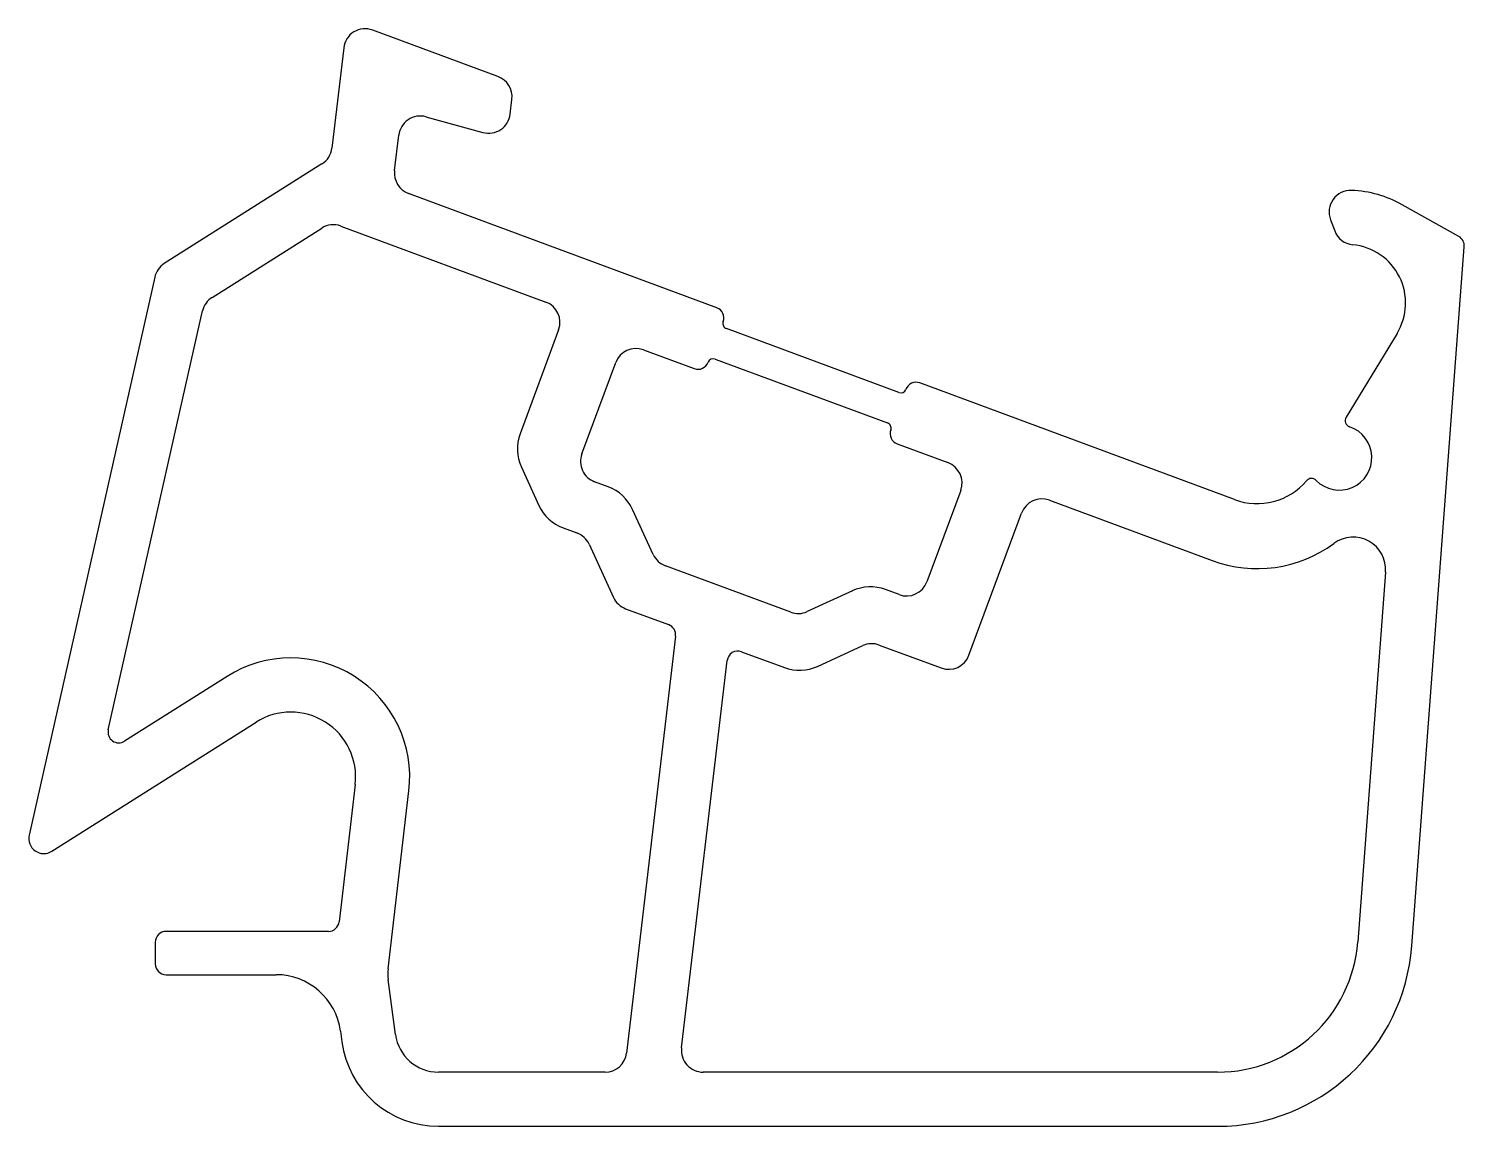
# Model space of a CAD drawing. Extents: x 2.7 to 69.1, y 1.6 to 52.3.
import ezdxf

# ---------------------------------------------------------------- set-up
doc = ezdxf.new("R2010")
doc.units = 0
doc.layers.get('0').update_dxf_attribs({"linetype": 'CONTINUOUS'})

msp = doc.modelspace()

# ---------------------------------------------------------------- linework, layer by layer
for p, q in [((24.42, 50.085), (18.63, 52.23)), ((17.29, 51.409), (16.746, 46.781)), ((24.986, 48.352), (25.065, 49.031)), ((21.094, 48.226), (23.728, 47.504)), ((19.644, 45.738), (19.837, 47.378)), ((16.287, 46.052), (9.001, 41.446)), ((34.532, 39.408), (20.29, 44.684)), ((68.818, 42.698), (66.206, 44.163)), ((17.156, 43.179), (26.631, 39.669)), ((62.891, 43.472), (63.086, 42.958)), ((11.212, 39.886), (16.274, 43.086)), ((66.646, 9.93), (69.072, 42.224)), ((8.56, 40.82), (2.753, 15.053)), ((6.412, 19.92), (10.771, 39.261)), ((27.221, 38.383), (25.442, 33.581)), ((42.946, 35.491), (34.975, 38.444)), ((65.969, 38.224), (63.612, 34.347)), ((31.146, 37.463), (33.49, 36.594)), ((28.298, 32.653), (29.861, 36.872)), ((34.454, 37.037), (42.425, 34.084)), ((58.458, 30.545), (43.91, 35.934)), ((42.868, 33.121), (45.212, 32.252)), ((25.5, 32.051), (26.314, 30.28)), ((29.518, 31.134), (28.888, 31.368)), ((45.802, 30.967), (44.239, 26.747)), ((49.901, 30.515), (57.416, 27.731)), ((31.598, 28.01), (30.64, 30.094)), ((46.184, 23.361), (48.615, 29.925)), ((27.437, 29.239), (28.067, 29.006)), ((28.628, 28.486), (29.758, 26.026)), ((37.946, 25.346), (32.159, 27.49)), ((65.436, 27.201), (64.153, 10.117)), ((40.795, 26.332), (38.711, 25.375)), ((42.954, 26.157), (42.324, 26.39)), ((30.319, 25.505), (32.302, 24.771)), ((32.625, 24.244), (30.363, 4.987)), ((35.679, 23.52), (37.66, 22.786)), ((39.19, 22.844), (41.274, 23.801)), ((42.038, 23.83), (44.899, 22.771)), ((32.908, 5.221), (35.009, 23.109)), ((11.905, 22.383), (7.167, 19.388)), ((3.81, 14.308), (13.241, 20.27)), ((17.824, 17.384), (17.079, 11.046)), ((19.341, 8.874), (20.307, 17.093)), ((8.583, 10.104), (8.583, 9.104)), ((16.583, 10.604), (9.083, 10.604)), ((9.083, 8.604), (14.167, 8.604)), ((19.685, 5.839), (19.345, 8.375)), ((17.141, 6.002), (17.207, 5.507)), ((29.37, 4.104), (21.667, 4.104)), ((57.671, 4.104), (33.901, 4.104)), ((21.667, 1.604), (57.671, 1.604))]:
    msp.add_line(p, q)
for centre, radius, start, end in [((18.283, 51.292), 1, 69.67334, 173.3), ((24.072, 49.148), 1, 353.3, 69.67334), ((20.83, 47.262), 1, 74.67334, 173.3), ((23.992, 48.469), 1, 254.67334, 353.3), ((15.753, 46.897), 1, 302.3, 353.3), ((20.637, 45.621), 1, 173.3, 249.67334), ((63.827, 43.825), 1, 87.7358, 200.70444), ((63.661, 39.627), 5.201, 60.70444, 87.7358), ((16.808, 42.241), 1, 69.67334, 122.3), ((64.021, 43.311), 1, 200.70444, 264.41273), ((68.573, 42.262), 0.5, 355.70444, 60.70444), ((63.661, 39.627), 2.701, 328.70444, 84.41273), ((9.535, 40.601), 1, 122.3, 167.3), ((11.746, 39.041), 1, 122.3, 167.3), ((26.284, 38.731), 1, 339.67334, 69.67334), ((34.359, 38.939), 0.5, 339.67334, 69.67334), ((35.062, 38.678), 0.25, 159.67334, 249.67334), ((30.799, 36.525), 1, 69.67334, 159.67334), ((33.664, 37.063), 0.5, 249.67334, 339.67334), ((34.367, 36.803), 0.25, 69.67334, 159.67334), ((43.736, 35.465), 0.5, 69.67334, 159.67334), ((43.033, 35.725), 0.25, 249.67334, 339.67334), ((42.338, 33.85), 0.25, 339.67334, 69.67335), ((63.299, 32.484), 1.5, 224.5219, 71.54402), ((63.868, 34.191), 0.3, 148.70444, 251.54402), ((27.318, 32.886), 2, 159.67334, 204.67334), ((43.041, 33.59), 0.5, 159.67334, 249.67334), ((29.235, 32.305), 1, 159.67334, 249.67334), ((44.865, 31.314), 1, 339.67334, 69.67334), ((59.5, 33.358), 3, 249.67334, 319.66094), ((62.015, 31.222), 0.3, 44.5219, 139.66094), ((28.823, 29.259), 2, 24.67334, 69.67334), ((49.553, 29.578), 1, 69.67334, 159.67334), ((28.132, 31.115), 2, 204.67334, 249.67334), ((27.719, 28.068), 1, 24.67334, 69.67334), ((63.94, 27.314), 1.5, 355.70444, 126.30466), ((32.506, 28.428), 1, 204.67334, 249.6741), ((59.5, 33.358), 6, 249.67334, 306.30466), ((43.301, 27.095), 1, 249.67334, 339.67334), ((30.667, 26.443), 1, 204.67334, 249.67334), ((41.629, 24.515), 2, 69.67334, 114.67334), ((38.294, 26.284), 1, 249.6741, 294.67334), ((32.129, 24.302), 0.5, 353.3, 69.67334), ((41.691, 22.892), 1, 69.67334, 114.67334), ((14.844, 17.734), 5.5, 353.3, 122.3), ((35.506, 23.051), 0.5, 69.67334, 173.3), ((45.246, 23.708), 1, 249.67334, 339.67334), ((38.355, 24.661), 2, 249.67334, 294.67334), ((14.844, 17.734), 3, 353.3, 122.3), ((6.9, 19.811), 0.5, 167.3, 302.3), ((3.436, 14.899), 0.7, 167.3, 302.3), ((16.583, 11.104), 0.5, 270, 353.3), ((9.083, 10.104), 0.5, 90, 180), ((57.671, 10.604), 6.5, 270, 355.70444), ((57.671, 10.604), 9, 270, 355.70444), ((9.083, 9.104), 0.5, 180, 270), ((21.328, 8.641), 2, 173.3, 187.62717), ((14.167, 5.604), 3, 7.62717, 90), ((21.667, 6.104), 4.5, 187.62717, 270), ((21.667, 6.104), 2, 187.62717, 270), ((29.37, 5.104), 1, 270, 353.3), ((33.901, 5.104), 1, 173.3, 270)]:
    msp.add_arc(centre, radius, start, end)

doc.saveas('drawing.dxf')
